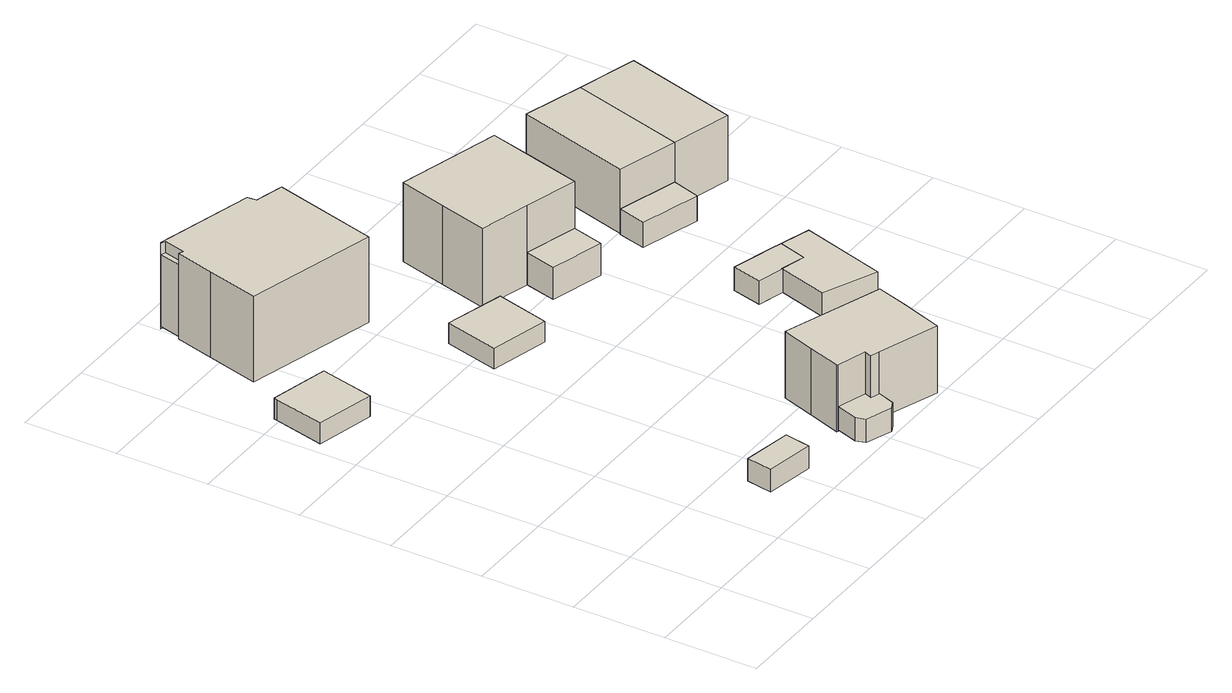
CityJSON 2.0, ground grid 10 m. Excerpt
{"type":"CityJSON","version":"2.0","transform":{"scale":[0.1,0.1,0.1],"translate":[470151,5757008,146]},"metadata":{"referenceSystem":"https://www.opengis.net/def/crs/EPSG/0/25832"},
"CityObjects":{
"building1":{"type":"Building","attributes":{"Gemeindeschluessel":"05711000","BezugspunktDach":"2000","function":"31001_2460","measuredHeight":2.31},"address":[{"country":"Germany","locality":"Bielefeld","thoroughfareNumber":"7","thoroughfareName":"Strehlener Straße"}],"geometry":[{"type":"Solid","lod":"1","boundaries":[[[[0,1,2,3,4]],[[5,6,7,8,9]],[[5,9,4,3]],[[6,5,3,2]],[[7,6,2,1]],[[8,7,1,0]],[[9,8,0,4]]]]}]},
"building2":{"type":"Building","attributes":{"Gemeindeschluessel":"05711000","BezugspunktDach":"2000","function":"31001_2460","measuredHeight":2.48},"address":[{"country":"Germany","locality":"Bielefeld","thoroughfareNumber":"6","thoroughfareName":"Strehlener Straße"}],"geometry":[{"type":"Solid","lod":"1","boundaries":[[[[10,11,12,13]],[[14,15,16,17]],[[14,17,13,12]],[[15,14,12,11]],[[16,15,11,10]],[[17,16,10,13]]]]}]},
"building3":{"type":"Building","attributes":{"Gemeindeschluessel":"05711000","function":"31001_1010"},"address":[{"country":"Germany","locality":"Bielefeld","thoroughfareNumber":"7","thoroughfareName":"Strehlener Straße"}],"children":["building3-1","building3-2"]},
"building3-1":{"type":"BuildingPart","attributes":{"BezugspunktDach":"2000","measuredHeight":12.18},"parents":["building3"],"geometry":[{"type":"Solid","lod":"1","boundaries":[[[[18,19,20,21,22,23,24,25,26,27,28,29]],[[30,31,32,33,34,35,36,37,38,39,40,41]],[[30,41,29,28]],[[31,30,28,27]],[[32,31,27,26]],[[33,32,26,25]],[[34,33,25,24]],[[35,34,24,23]],[[36,35,23,22]],[[37,36,22,21]],[[38,37,21,20]],[[39,38,20,19]],[[40,39,19,18]],[[41,40,18,29]]]]}]},
"building3-2":{"type":"BuildingPart","attributes":{"BezugspunktDach":"2000","measuredHeight":7.97},"address":[{"country":"Germany","locality":"Bielefeld","thoroughfareNumber":"7","thoroughfareName":"Strehlener Straße"}],"parents":["building3"],"geometry":[{"type":"Solid","lod":"1","boundaries":[[[[42,43,44,45]],[[46,47,48,49]],[[46,49,45,44]],[[47,46,44,43]],[[48,47,43,42]],[[49,48,42,45]]]]}]},
"building4":{"type":"Building","attributes":{"Gemeindeschluessel":"05711000","BezugspunktDach":"2000","function":"31001_2460","measuredHeight":2.26},"address":[{"country":"Germany","locality":"Bielefeld","thoroughfareNumber":"9","thoroughfareName":"Strehlener Straße"}],"geometry":[{"type":"Solid","lod":"1","boundaries":[[[[50,51,52,53]],[[54,55,56,57]],[[54,57,53,52]],[[55,54,52,51]],[[56,55,51,50]],[[57,56,50,53]]]]}]},
"building5":{"type":"Building","attributes":{"Gemeindeschluessel":"05711000","function":"31001_1010"},"address":[{"country":"Germany","locality":"Bielefeld","thoroughfareNumber":"6","thoroughfareName":"Strehlener Straße"}],"children":["building5-1","building5-2"]},
"building5-1":{"type":"BuildingPart","attributes":{"BezugspunktDach":"2000","measuredHeight":8.66},"parents":["building5"],"geometry":[{"type":"Solid","lod":"1","boundaries":[[[[58,59,60,61,62,63,64,65,66,67]],[[68,69,70,71,72,73,74,75,76,77]],[[68,77,67,66]],[[69,68,66,65]],[[70,69,65,64]],[[71,70,64,63]],[[72,71,63,62]],[[73,72,62,61]],[[74,73,61,60]],[[75,74,60,59]],[[76,75,59,58]],[[77,76,58,67]]]]}]},
"building5-2":{"type":"BuildingPart","attributes":{"BezugspunktDach":"2000","measuredHeight":2.55},"address":[{"country":"Germany","locality":"Bielefeld","thoroughfareNumber":"6","thoroughfareName":"Strehlener Straße"}],"parents":["building5"],"geometry":[{"type":"Solid","lod":"1","boundaries":[[[[78,79,80,81,82,83,84,85]],[[86,87,88,89,90,91,92,93]],[[86,93,85,84]],[[87,86,84,83]],[[88,87,83,82]],[[89,88,82,81]],[[90,89,81,80]],[[91,90,80,79]],[[92,91,79,78]],[[93,92,78,85]]]]}]},
"building6":{"type":"Building","attributes":{"Gemeindeschluessel":"05711000","BezugspunktDach":"2000","function":"51009_1610","measuredHeight":7.19},"address":[{"country":"Germany"}],"geometry":[{"type":"Solid","lod":"1","boundaries":[[[[94,95,96,97]],[[98,99,100,101]],[[98,101,97,96]],[[99,98,96,95]],[[100,99,95,94]],[[101,100,94,97]]]]}]},
"building7":{"type":"Building","attributes":{"Gemeindeschluessel":"05711000","BezugspunktDach":"2000","function":"31001_1010","measuredHeight":3.62},"address":[{"country":"Germany","locality":"Bielefeld","thoroughfareNumber":"9","thoroughfareName":"Strehlener Straße"}],"geometry":[{"type":"Solid","lod":"1","boundaries":[[[[102,103,104,105]],[[106,107,108,109]],[[106,109,105,104]],[[107,106,104,103]],[[108,107,103,102]],[[109,108,102,105]]]]}]},
"building8":{"type":"Building","attributes":{"Gemeindeschluessel":"05711000","BezugspunktDach":"2000","function":"31001_1010","measuredHeight":10.68},"address":[{"country":"Germany","locality":"Bielefeld","thoroughfareNumber":"9","thoroughfareName":"Strehlener Straße"}],"geometry":[{"type":"Solid","lod":"1","boundaries":[[[[110,111,112,113,114,115,116]],[[109,108,117,118,119,120,121]],[[109,121,116,115]],[[108,109,115,114]],[[117,108,114,113]],[[118,117,113,112]],[[119,118,112,111]],[[120,119,111,110]],[[121,120,110,116]]]]}]},
"building9":{"type":"Building","attributes":{"Gemeindeschluessel":"05711000","BezugspunktDach":"2000","function":"31001_2460","measuredHeight":2.63},"address":[{"country":"Germany","locality":"Bielefeld","thoroughfareNumber":"11","thoroughfareName":"Strehlener Straße"}],"geometry":[{"type":"Solid","lod":"1","boundaries":[[[[122,123,124,125,126,127,128]],[[129,130,131,132,133,134,135]],[[129,135,128,127]],[[130,129,127,126]],[[131,130,126,125]],[[132,131,125,124]],[[133,132,124,123]],[[134,133,123,122]],[[135,134,122,128]]]]}]},
"building10":{"type":"Building","attributes":{"Gemeindeschluessel":"05711000","BezugspunktDach":"2000","function":"31001_2460","measuredHeight":2.64},"address":[{"country":"Germany","locality":"Bielefeld","thoroughfareNumber":"13","thoroughfareName":"Strehlener Straße"}],"geometry":[{"type":"Solid","lod":"1","boundaries":[[[[128,127,126,125,136,137,138]],[[139,140,131,130,129,135,141]],[[139,141,138,137]],[[140,139,137,136]],[[131,140,136,125]],[[130,131,125,126]],[[129,130,126,127]],[[135,129,127,128]],[[141,135,128,138]]]]}]},
"building11":{"type":"Building","attributes":{"Gemeindeschluessel":"05711000","BezugspunktDach":"2000","function":"31001_1010","measuredHeight":2.84},"address":[{"country":"Germany","locality":"Bielefeld","thoroughfareNumber":"11","thoroughfareName":"Strehlener Straße"}],"geometry":[{"type":"Solid","lod":"1","boundaries":[[[[142,143,144,145]],[[146,147,148,149]],[[146,149,145,144]],[[147,146,144,143]],[[148,147,143,142]],[[149,148,142,145]]]]}]},
"building12":{"type":"Building","attributes":{"Gemeindeschluessel":"05711000","BezugspunktDach":"2000","function":"31001_1010","measuredHeight":9.28},"address":[{"country":"Germany","locality":"Bielefeld","thoroughfareNumber":"11","thoroughfareName":"Strehlener Straße"}],"geometry":[{"type":"Solid","lod":"1","boundaries":[[[[150,151,152,153]],[[154,155,156,157]],[[154,157,153,152]],[[155,154,152,151]],[[156,155,151,150]],[[157,156,150,153]]]]}]},
"building13":{"type":"Building","attributes":{"Gemeindeschluessel":"05711000","BezugspunktDach":"2000","function":"31001_1010","measuredHeight":9.28},"address":[{"country":"Germany","locality":"Bielefeld","thoroughfareNumber":"13","thoroughfareName":"Strehlener Straße"}],"geometry":[{"type":"Solid","lod":"1","boundaries":[[[[153,152,158,159]],[[160,149,161,162]],[[160,162,159,158]],[[149,160,158,152]],[[161,149,152,153]],[[162,161,153,159]]]]}]}
},
"vertices":[
[23,503,31],[22,499,31],[9,444,31],[73,429,31],[87,488,31],[73,429,8],[9,444,8],[22,499,8],[23,503,8],[87,488,8],
[169,75,29],[164,47,29],[217,38,29],[222,66,29],[217,38,4],[164,47,4],[169,75,4],[222,66,4],
[93,670,107],[98,668,107],[92,645,107],[87,647,107],[76,605,107],[61,549,107],[204,511,107],[219,568,107],[234,625,107],[203,633,107],[202,643,107],[94,671,107],[202,643,12],[203,633,12],[234,625,12],[219,568,12],[204,511,12],[61,549,12],[76,605,12],[87,647,12],[92,645,12],[98,668,12],[93,670,12],[94,671,12],
[93,670,95],[87,647,95],[92,645,95],[98,668,95],[92,645,15],[87,647,15],[93,670,15],[98,668,15],
[219,433,30],[204,374,30],[268,358,30],[283,416,30],[268,358,7],[204,374,7],[219,433,7],[283,416,7],
[416,83,78],[308,120,78],[296,84,78],[284,49,78],[285,48,78],[317,38,78],[314,30,78],[324,27,78],[390,4,78],[405,48,78],[390,4,4],[324,27,4],[314,30,4],[317,38,4],[285,48,4],[284,49,4],[296,84,4],[308,120,4],[416,83,4],[405,48,4],
[324,27,32],[314,30,32],[317,38,32],[285,48,32],[277,24,32],[280,14,32],[309,4,32],[317,8,32],[309,4,6],[280,14,6],[277,24,6],[285,48,6],[317,38,6],[314,30,6],[324,27,6],[317,8,6],
[202,643,87],[203,633,87],[234,625,87],[237,634,87],[234,625,15],[203,633,15],[202,643,15],[237,634,15],
[339,421,46],[330,387,46],[388,371,46],[397,405,46],[388,371,10],[330,387,10],[339,421,10],[397,405,10],
[425,510,98],[312,540,98],[298,488,98],[284,436,98],[339,421,98],[397,405,98],[411,458,98],[284,436,10],[298,488,10],[312,540,10],[425,510,10],[411,458,10],
[484,242,32],[437,255,32],[429,223,32],[458,215,32],[458,216,32],[485,209,32],[494,239,32],[485,209,6],[458,216,6],[458,215,6],[429,223,6],[437,255,6],[484,242,6],[494,239,6],
[442,162,32],[500,137,32],[527,229,32],[500,137,6],[442,162,6],[527,229,6],
[455,391,40],[447,361,40],[512,342,40],[521,372,40],[512,342,12],[447,361,12],[455,391,12],[521,372,12],
[490,515,84],[455,391,84],[521,372,84],[555,496,84],[521,372,13],[455,391,13],[490,515,13],[555,496,13],
[586,354,84],[620,478,84],[586,354,12],[555,496,12],[620,478,12]
]}
